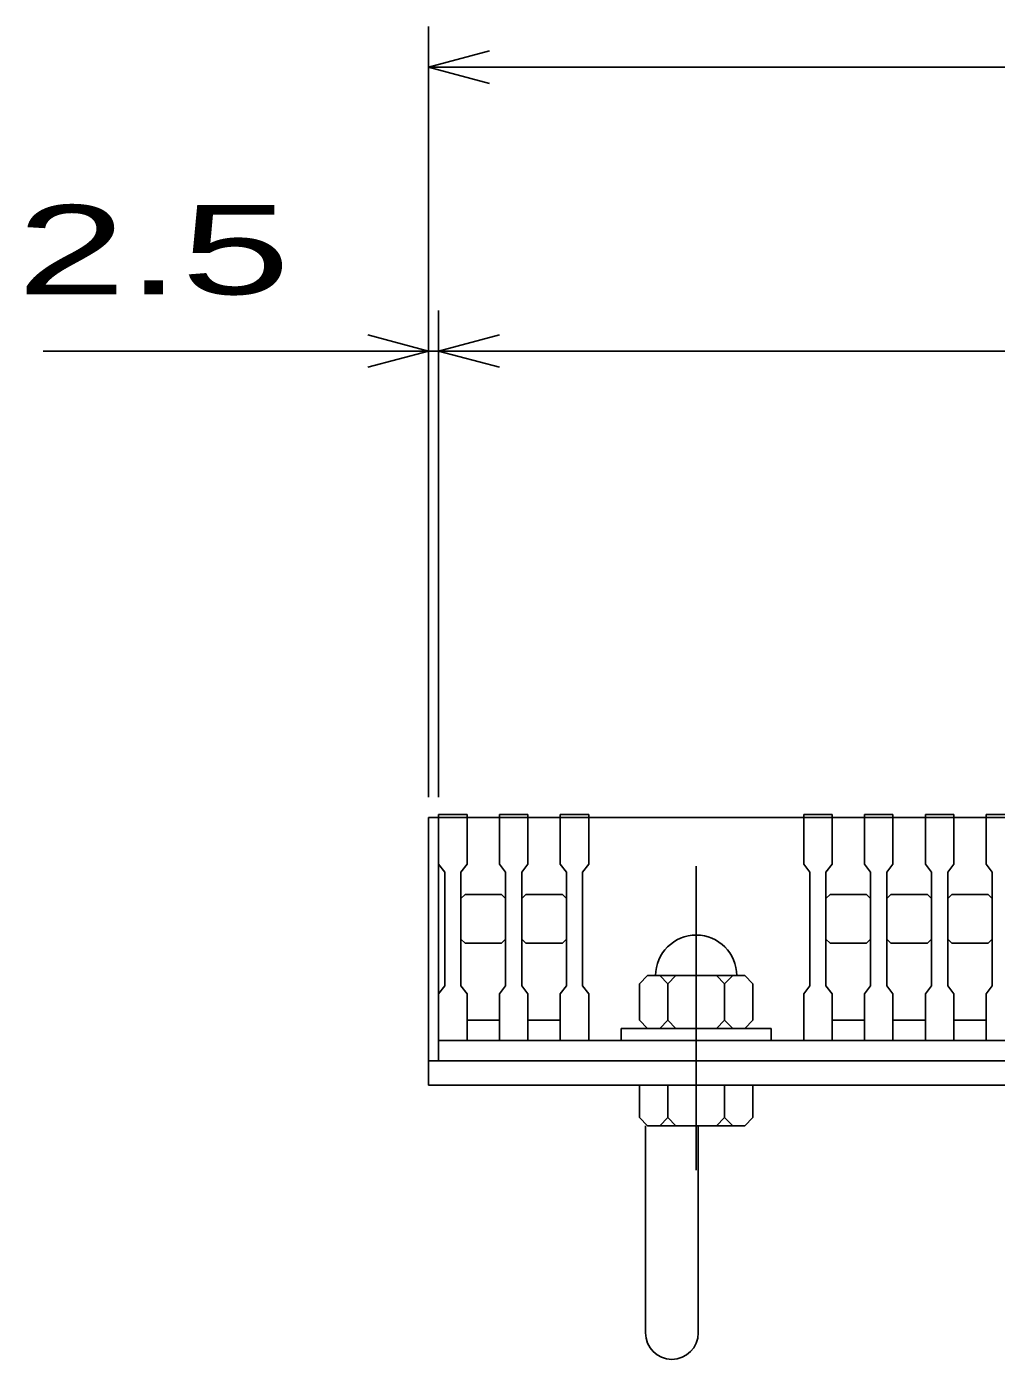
# Model space of a CAD drawing. Units: millimetres, scale not verified. Extents: x -1820 to 1731, y -1282 to 1054.
# Drawn here: x -1454.1 to -1215, y -750.6 to -422 of the extents above; entities that cross this region are included whole.
import ezdxf
from ezdxf.enums import TextEntityAlignment as Align

# ---------------------------------------------------------------- set-up
doc = ezdxf.new("R2010")
doc.units = ezdxf.units.MM
doc.header["$LTSCALE"] = 10
doc.linetypes.add('CHAIN', pattern=[18.5, 12, -1.5, 3.5, -1.5])
for name, color, linetype, lineweight in [('16', 3, 'Continuous', 25), ('19', 6, 'Continuous', 25), ('22', 2, 'Continuous', 25)]:
    doc.layers.add(name, color=color, linetype=linetype, lineweight=lineweight)
doc.styles.add('ベクトル', font='')
doc.styles.get('ベクトル').set_extended_font_data('ベクトル')

msp = doc.modelspace()

# ---------------------------------------------------------------- linework, layer by layer
at = {"layer": '16'}
for p, q in [((-1352.5, -617), (-1352.5, -616.3)), ((-1352.5, -616.3), (-1345.5, -616.3)), ((-1352.5, -617), (-1352.5, -628.5)), ((-1345.5, -617), (-1352.5, -617)), ((-1352.5, -617), (-1352.5, -667)), ((-1352.5, -617), (-852.5, -617)), ((-1345.5, -616.3), (-1345.5, -617)), ((-1345.5, -628.5), (-1345.5, -617)), ((-1337.5, -617), (-1337.5, -616.3)), ((-1337.5, -616.3), (-1330.5, -616.3)), ((-1337.5, -617), (-1337.5, -628.5)), ((-1330.5, -617), (-1337.5, -617)), ((-1330.5, -616.3), (-1330.5, -617)), ((-1330.5, -628.5), (-1330.5, -617)), ((-1322.5, -617), (-1322.5, -616.3)), ((-1322.5, -616.3), (-1315.5, -616.3)), ((-1322.5, -617), (-1322.5, -628.5)), ((-1315.5, -617), (-1322.5, -617)), ((-1315.5, -616.3), (-1315.5, -617)), ((-1315.5, -628.5), (-1315.5, -617)), ((-1315.5, -617), (-1262.5, -617)), ((-1262.5, -617), (-1262.5, -616.3)), ((-1262.5, -616.3), (-1255.5, -616.3)), ((-1262.5, -617), (-1262.5, -628.5)), ((-1255.5, -617), (-1262.5, -617)), ((-1255.5, -616.3), (-1255.5, -617)), ((-1255.5, -628.5), (-1255.5, -617)), ((-1247.5, -617), (-1247.5, -616.3)), ((-1247.5, -616.3), (-1240.5, -616.3)), ((-1247.5, -617), (-1247.5, -628.5)), ((-1240.5, -617), (-1247.5, -617)), ((-1240.5, -616.3), (-1240.5, -617)), ((-1240.5, -628.5), (-1240.5, -617)), ((-1232.5, -617), (-1232.5, -616.3)), ((-1232.5, -616.3), (-1225.5, -616.3)), ((-1232.5, -617), (-1232.5, -628.5)), ((-1225.5, -617), (-1232.5, -617)), ((-1225.5, -616.3), (-1225.5, -617)), ((-1225.5, -628.5), (-1225.5, -617)), ((-1217.5, -617), (-1217.5, -616.3)), ((-1217.5, -616.3), (-1210.5, -616.3)), ((-1217.5, -617), (-1217.5, -628.5)), ((-1210.5, -617), (-1217.5, -617)), ((-1352.5, -628.5), (-1351, -630.5)), ((-1351, -630.5), (-1351, -658.5)), ((-1347, -630.5), (-1345.5, -628.5)), ((-1347, -658.5), (-1347, -630.5)), ((-1337.5, -628.5), (-1336, -630.5)), ((-1336, -630.5), (-1336, -658.5)), ((-1332, -630.5), (-1330.5, -628.5)), ((-1332, -658.5), (-1332, -630.5)), ((-1322.5, -628.5), (-1321, -630.5)), ((-1321, -630.5), (-1321, -658.5)), ((-1317, -630.5), (-1315.5, -628.5)), ((-1317, -658.5), (-1317, -630.5)), ((-1262.5, -628.5), (-1261, -630.5)), ((-1261, -630.5), (-1261, -658.5)), ((-1257, -630.5), (-1255.5, -628.5)), ((-1257, -658.5), (-1257, -630.5)), ((-1247.5, -628.5), (-1246, -630.5)), ((-1246, -630.5), (-1246, -658.5)), ((-1242, -630.5), (-1240.5, -628.5)), ((-1242, -658.5), (-1242, -630.5)), ((-1232.5, -628.5), (-1231, -630.5)), ((-1231, -630.5), (-1231, -658.5)), ((-1227, -630.5), (-1225.5, -628.5)), ((-1227, -658.5), (-1227, -630.5)), ((-1217.5, -628.5), (-1216, -630.5)), ((-1216, -630.5), (-1216, -658.5)), ((-1347, -637), (-1346, -636)), ((-1346, -636), (-1337, -636)), ((-1337, -636), (-1336, -637)), ((-1332, -637), (-1331, -636)), ((-1331, -636), (-1322, -636)), ((-1322, -636), (-1321, -637)), ((-1257, -637), (-1256, -636)), ((-1256, -636), (-1247, -636)), ((-1247, -636), (-1246, -637)), ((-1242, -637), (-1241, -636)), ((-1241, -636), (-1232, -636)), ((-1232, -636), (-1231, -637)), ((-1227, -637), (-1226, -636)), ((-1226, -636), (-1217, -636)), ((-1217, -636), (-1216, -637)), ((-1346, -648), (-1347, -647)), ((-1336, -647), (-1337, -648)), ((-1331, -648), (-1332, -647)), ((-1321, -647), (-1322, -648)), ((-1256, -648), (-1257, -647)), ((-1246, -647), (-1247, -648)), ((-1241, -648), (-1242, -647)), ((-1231, -647), (-1232, -648)), ((-1226, -648), (-1227, -647)), ((-1216, -647), (-1217, -648)), ((-1337, -648), (-1346, -648)), ((-1322, -648), (-1331, -648)), ((-1247, -648), (-1256, -648)), ((-1232, -648), (-1241, -648)), ((-1217, -648), (-1226, -648)), ((-1301, -656), (-1303, -658)), ((-1277, -656), (-1301, -656)), ((-1296, -658), (-1298, -656)), ((-1294, -656), (-1296, -658)), ((-1282, -658), (-1284, -656)), ((-1280, -656), (-1282, -658)), ((-1275, -658), (-1277, -656)), ((-1351, -658.5), (-1352.5, -660.5)), ((-1352.5, -660.5), (-1352.5, -672)), ((-1345.5, -660.5), (-1347, -658.5)), ((-1345.5, -672), (-1345.5, -660.5)), ((-1336, -658.5), (-1337.5, -660.5)), ((-1337.5, -660.5), (-1337.5, -672)), ((-1330.5, -660.5), (-1332, -658.5)), ((-1330.5, -672), (-1330.5, -660.5)), ((-1321, -658.5), (-1322.5, -660.5)), ((-1322.5, -660.5), (-1322.5, -672)), ((-1315.5, -660.5), (-1317, -658.5)), ((-1315.5, -672), (-1315.5, -660.5)), ((-1303, -658), (-1303, -667)), ((-1296, -667), (-1296, -658)), ((-1282, -667), (-1282, -658)), ((-1275, -667), (-1275, -658)), ((-1261, -658.5), (-1262.5, -660.5)), ((-1262.5, -660.5), (-1262.5, -672)), ((-1255.5, -660.5), (-1257, -658.5)), ((-1255.5, -672), (-1255.5, -660.5)), ((-1246, -658.5), (-1247.5, -660.5)), ((-1247.5, -660.5), (-1247.5, -672)), ((-1240.5, -660.5), (-1242, -658.5)), ((-1240.5, -672), (-1240.5, -660.5)), ((-1231, -658.5), (-1232.5, -660.5)), ((-1232.5, -660.5), (-1232.5, -672)), ((-1225.5, -660.5), (-1227, -658.5)), ((-1225.5, -672), (-1225.5, -660.5)), ((-1216, -658.5), (-1217.5, -660.5)), ((-1217.5, -660.5), (-1217.5, -672)), ((-1345.5, -667), (-1337.5, -667)), ((-1330.5, -667), (-1322.5, -667)), ((-1303, -667), (-1301, -669)), ((-1298, -669), (-1296, -667)), ((-1296, -667), (-1294, -669)), ((-1284, -669), (-1282, -667)), ((-1282, -667), (-1280, -669)), ((-1277, -669), (-1275, -667)), ((-1255.5, -667), (-1247.5, -667)), ((-1240.5, -667), (-1232.5, -667)), ((-1225.5, -667), (-1217.5, -667)), ((-1307.5, -672), (-1307.5, -669)), ((-1307.5, -669), (-1270.5, -669)), ((-1270.5, -669), (-1270.5, -672)), ((-1352.5, -672), (-1345.5, -672)), ((-1352.5, -672), (-852.5, -672)), ((-1352.5, -677), (-1352.5, -672)), ((-1337.5, -672), (-1330.5, -672)), ((-1322.5, -672), (-1315.5, -672)), ((-1262.5, -672), (-1315.5, -672)), ((-1270.5, -672), (-1307.5, -672)), ((-1262.5, -672), (-1255.5, -672)), ((-1247.5, -672), (-1240.5, -672)), ((-1232.5, -672), (-1225.5, -672)), ((-1217.5, -672), (-1210.5, -672)), ((-852.5, -677), (-1352.5, -677))]:
    msp.add_line(p, q, dxfattribs=at)
at = {"layer": '16', "linetype": 'CHAIN'}
msp.add_line((-1289, -629), (-1289, -704), dxfattribs=at)
at = {"layer": '16'}
msp.add_arc((-1289, -656), 10, 0, 180, dxfattribs=at)
at = {"layer": '19'}
for p, q in [((-1355, -677), (-1355, -617)), ((-1355, -617), (-1352.5, -617)), ((-1355, -677), (-345, -677)), ((-1355, -683), (-1355, -677)), ((-345, -683), (-1355, -683)), ((-1303, -683), (-1303, -691)), ((-1275, -683), (-1303, -683)), ((-1296, -683), (-1296, -691)), ((-1282, -683), (-1282, -691)), ((-1275, -691), (-1275, -683)), ((-1303, -691), (-1301, -693)), ((-1301.5, -744.11), (-1301.5, -693)), ((-1301, -693), (-1277, -693)), ((-1296, -691), (-1298, -693)), ((-1294, -693), (-1296, -691)), ((-1288.5, -744.11), (-1288.5, -693)), ((-1282, -691), (-1284, -693)), ((-1280, -693), (-1282, -691)), ((-1277, -693), (-1275, -691))]:
    msp.add_line(p, q, dxfattribs=at)
msp.add_arc((-1295, -744.11), 6.5, 180, 0, dxfattribs=at)
at = {"layer": '22', "color": 4}
for p, q in [((-1355, -612), (-1355, -422)), ((-1355, -432), (-1340, -428)), ((-1340, -436), (-1355, -432)), ((-1355, -432), (-345, -432)), ((-1355, -612), (-1355, -492)), ((-1352.5, -612), (-1352.5, -492)), ((-1355, -502), (-1370, -498)), ((-1352.5, -502), (-1337.5, -498)), ((-1450, -502), (-1355, -502)), ((-1370, -506), (-1355, -502)), ((-1355, -502), (-1352.5, -502)), ((-1337.5, -506), (-1352.5, -502)), ((-1352.5, -502), (-852.5, -502))]:
    msp.add_line(p, q, dxfattribs=at)

# ---------------------------------------------------------------- texts
at = {"layer": '22', "style": 'ベクトル', "width": 1.65}
msp.add_text(' 2.5 ', height=21.99, dxfattribs=at).set_placement((-1470, -477), align=Align.MIDDLE_LEFT)

doc.saveas('drawing.dxf')
